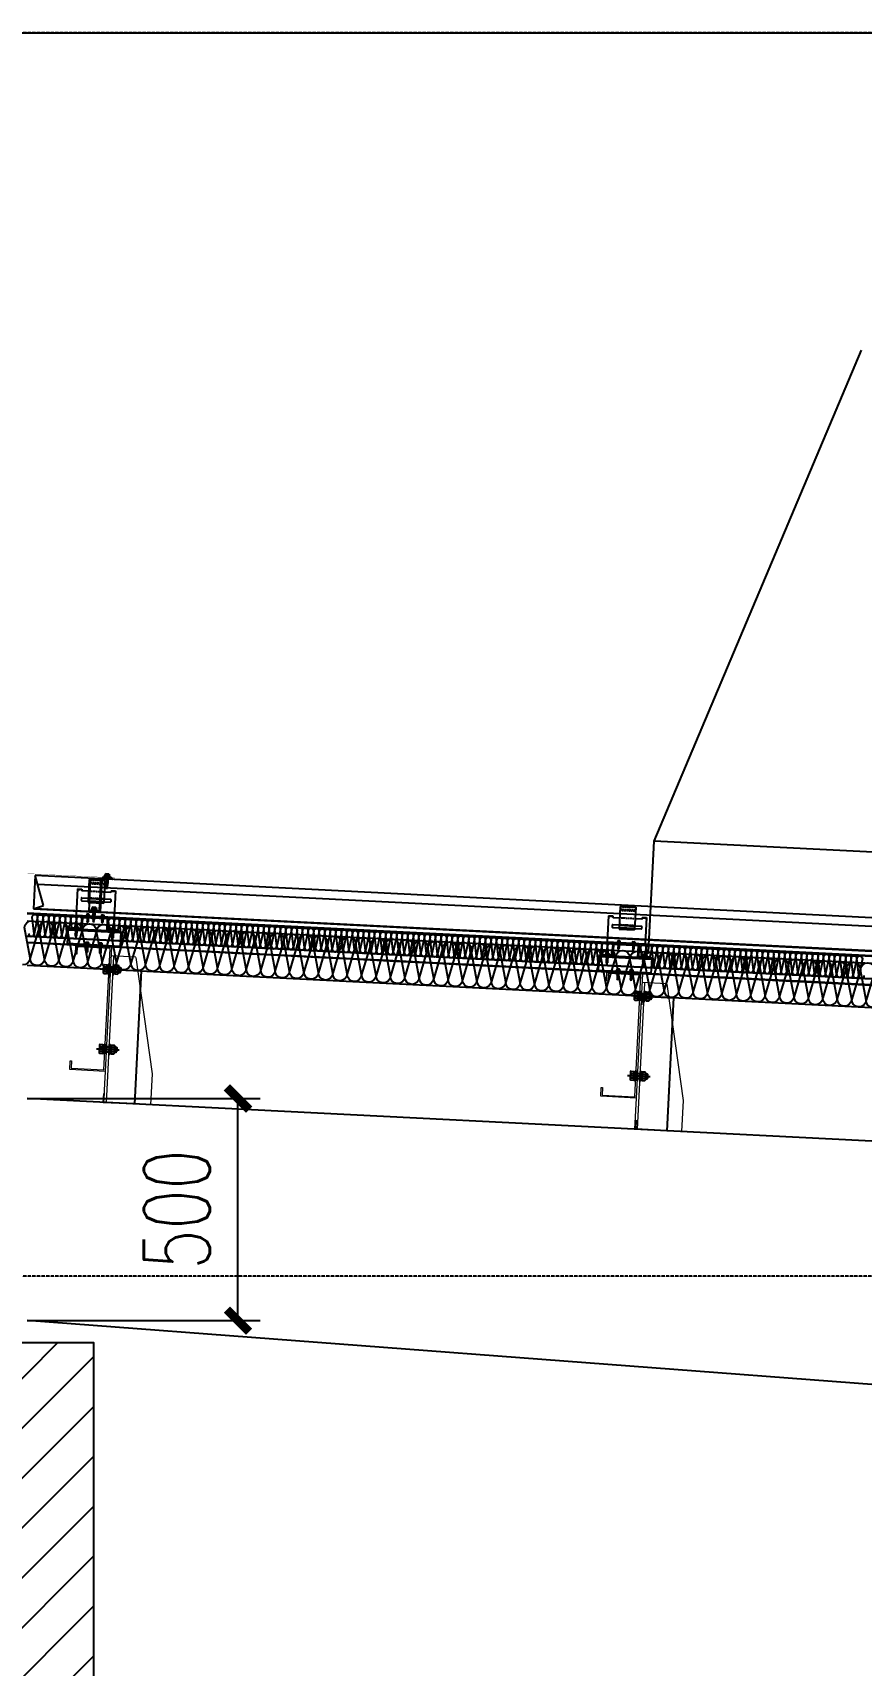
# Model space of a CAD drawing. Extents: x 220580 to 2027826, y -309201 to 71987.
# Drawn here: x 380211 to 382077, y -213205 to -209529 of the extents above; entities that cross this region are included whole.
import ezdxf

# ---------------------------------------------------------------- set-up
doc = ezdxf.new("R2010")
doc.units = 0
for name, pattern in [('__DASH', [0.35, 0.25, -0.1]), ('CENTER', [2, 1.25, -0.25, 0.25, -0.25]), ('CONTINUOUS0', [0]), ('CONTINUOUS1', [0]), ('DASH', [0.35, 0.25, -0.1]), ('DOTE', [2.42, 2, -0.2, 0.02, -0.2])]:
    doc.linetypes.add(name, pattern=pattern)
for name, color, linetype in [('003_THICK', 7, 'CONTINUOUS1'), ('004_THIN', 6, 'CONTINUOUS0'), ('A-AXIS-DOTE', 14, 'DOTE'), ('A-AXIS-DP', 126, 'Continuous'), ('A-HATCH-2', 251, 'Continuous'), ('A-LIN-V', 9, 'Continuous'), ('ACCESSORY', 11, 'Continuous'), ('AS-COLN', 6, 'Continuous'), ('BWM', 8, 'Continuous'), ('C18', 4, 'CENTER'), ('DIM', 173, 'Continuous'), ('pj', 4, 'Continuous'), ('SEAMLOK75 - SHEET', 6, 'Continuous'), ('wm-不锈钢钉 螺栓', 213, 'Continuous'), ('ZX', 240, 'CENTER'), ('建-尺寸', 3, 'Continuous'), ('紧固件', 40, 'Continuous')]:
    doc.layers.add(name, color=color, linetype=linetype)
for name, color, linetype, lineweight in [('S-dim', 81, 'Continuous', 0), ('屋面板', 6, 'Continuous', 13), ('粗', 7, 'Continuous', 50)]:
    doc.layers.add(name, color=color, linetype=linetype, lineweight=lineweight)
doc.styles.add('A-DIM_T3', font='SIMPLEX', dxfattribs={"width": 0.705882, "bigfont": 'GBCBIG'})
doc.dimstyles.new('A-DIM&&50', dxfattribs={"dimtxt": 148.75, "dimasz": 50, "dimexe": 125, "dimexo": 150, "dimgap": 63.125, "dimtad": 1, "dimdec": 0, "dimzin": 0, "dimdsep": 46, "dimtxsty": 'A-DIM_T3', "dimblk": 'ARCHTICK', "dimcen": 0.09, "dimclrt": 7, "dimazin": 2, "dimtfac": 1, "dimtdec": 0, "dimtix": 1, "dimtmove": 2, "dimatfit": 3, "dimfxl": 0, "dimtolj": 1, "dimtzin": 0, "dimarcsym": 0})

# ---------------------------------------------------------------- blocks, each defined once
blk = doc.blocks.new('G$C2C10B007')
at = {"layer": 'A-LIN-V'}
h = blk.add_hatch(dxfattribs=at)
h.set_pattern_fill('ANSI31', color=252, scale=50)
h.set_pattern_definition([(45, (0, 400), (-56.1266, 56.1266), [])])
h.paths.add_polyline_path([(-150, 600), (-3050, 600), (-3050, 300), (3050, 300), (3050, 600), (150, 600), (150, 2100), (-150, 2100)])
blk.add_lwpolyline([(-150, 600), (-3050, 600), (-3050, 300), (3050, 300), (3050, 600), (150, 600), (150, 2100), (-150, 2100), (-150, 600)], dxfattribs=at)
blk = doc.blocks.new('_ArchTick')
at = {"color": 0, "linetype": 'ByBlock', "const_width": 0.4}
blk.add_lwpolyline([(-0.5, -0.5), (0.5, 0.5)], dxfattribs=at)
blk = doc.blocks.new('*D404')
at = {"layer": 'Defpoints', "color": 0, "transparency": 16777216}
for p in [(8200, 1100), (8725, 1100), (8200, 600)]:
    blk.add_point(p, dxfattribs=at)
at = {"layer": '建-尺寸', "color": 0, "lineweight": -2, "transparency": 16777216}
for p, q in [((8250, 1100), (8775, 1100)), ((8725, 600), (8725, 1100)), ((8250, 600), (8775, 600))]:
    blk.add_line(p, q, dxfattribs=at)
at = {"layer": '建-尺寸', "color": 0, "lineweight": -2, "transparency": 16777216, "xscale": 50, "yscale": 50, "zscale": 50}
for p, rotation in [((8725, 1100), 90), ((8725, 600), 270)]:
    blk.add_blockref('_ArchTick', p, dxfattribs=dict(at, rotation=rotation))
at = {"layer": '建-尺寸', "color": 7, "transparency": 16777216, "insert": (8587.5, 850), "char_height": 148.75, "attachment_point": 5, "rotation": 90, "style": 'A-DIM_T3'}
blk.add_mtext('\\A1;500', dxfattribs=at)
blk = doc.blocks.new('CURVEPATTERNLIB$SYSLIB$岩棉板')
at = {"color": 0}
for p, q in [((0, -17), (12, -67)), ((12, -67), (24, -17))]:
    blk.add_line(p, q, dxfattribs=at)
for centre, start, end in [((12, -17), 0, 180), ((0, -67), 270, 0), ((24, -67), 180, 270)]:
    blk.add_arc(centre, 12, start, end, dxfattribs=at)
blk = doc.blocks.new('1231534634654')
at = {"layer": 'A-LIN-V'}
for points in [[(-1772697.8, 580589.7), (-1773051.1, 581736.5)], [(-1777491.8, 580830.9), (-1772697.8, 580589.7)], [(-1772710.4, 580340), (-1772697.8, 580589.7)]]:
    blk.add_lwpolyline(points, dxfattribs=at)
blk = doc.blocks.new('42432')
at = {"layer": 'A-LIN-V', "xscale": -1, "rotation": 354.2392448943365}
blk.add_blockref('1231534634654', (-3515469.6, 181213.9), dxfattribs=at)
blk = doc.blocks.new('20250821141233')
at = {"layer": 'A-AXIS-DOTE', "linetype": '__DASH', "ltscale": 2}
for p, q in [((110560.4, 14500), (-5335.3, 14500)), ((110280.4, 11700), (-5335.3, 11700))]:
    blk.add_line(p, q, dxfattribs=at)
blk = doc.blocks.new('*X951')
at = {"color": 0}
for p, q in [((117.6, 205.9), (117.6, 205.9)), ((117.8, 207), (117.8, 207)), ((118, 206.4), (118, 206.4)), ((118.2, 205.7), (118.2, 205.7)), ((118.4, 206.8), (118.4, 206.8)), ((118.7, 206.2), (118.7, 206.2)), ((118.9, 207.3), (118.9, 207.3)), ((118.9, 205.5), (118.9, 205.5)), ((119.1, 206.6), (119.1, 206.6)), ((119.3, 205.9), (119.3, 205.9)), ((119.5, 207), (119.5, 207)), ((119.8, 206.4), (119.8, 206.4)), ((120, 205.7), (120, 205.7)), ((120.2, 206.8), (120.2, 206.8)), ((120.4, 206.2), (120.4, 206.2)), ((120.7, 207.3), (120.7, 207.3)), ((120.7, 205.5), (120.7, 205.5)), ((120.9, 206.6), (120.9, 206.6)), ((121.1, 205.9), (121.1, 205.9)), ((121.3, 207), (121.3, 207)), ((121.5, 206.4), (121.5, 206.4)), ((121.8, 205.7), (121.8, 205.7)), ((122, 206.8), (122, 206.8)), ((122.2, 206.2), (122.2, 206.2)), ((122.4, 207.3), (122.4, 207.3)), ((122.4, 205.5), (122.4, 205.5)), ((122.6, 206.6), (122.6, 206.6)), ((122.9, 205.9), (122.9, 205.9)), ((123.1, 207), (123.1, 207)), ((123.3, 206.4), (123.3, 206.4)), ((123.5, 205.7), (123.5, 205.7)), ((123.7, 206.8), (123.7, 206.8)), ((124, 206.2), (124, 206.2)), ((124.2, 207.3), (124.2, 207.3)), ((124.2, 205.5), (124.2, 205.5)), ((124.4, 206.6), (124.4, 206.6)), ((124.6, 205.9), (124.6, 205.9)), ((124.8, 207), (124.8, 207)), ((125.1, 206.4), (125.1, 206.4)), ((125.3, 205.7), (125.3, 205.7)), ((125.5, 206.8), (125.5, 206.8)), ((125.7, 206.2), (125.7, 206.2)), ((126, 207.3), (126, 207.3)), ((126, 205.5), (126, 205.5)), ((126.2, 206.6), (126.2, 206.6)), ((126.4, 205.9), (126.4, 205.9)), ((126.6, 207), (126.6, 207)), ((126.8, 206.4), (126.8, 206.4)), ((127.1, 205.7), (127.1, 205.7)), ((127.3, 206.8), (127.3, 206.8)), ((127.5, 206.2), (127.5, 206.2)), ((127.7, 207.3), (127.7, 207.3)), ((127.7, 205.5), (127.7, 205.5)), ((127.9, 206.6), (127.9, 206.6)), ((128.2, 205.9), (128.2, 205.9)), ((128.4, 207), (128.4, 207)), ((128.6, 206.4), (128.6, 206.4)), ((128.8, 205.7), (128.8, 205.7)), ((129, 206.8), (129, 206.8)), ((129.3, 206.2), (129.3, 206.2)), ((129.5, 207.3), (129.5, 207.3)), ((129.5, 205.5), (129.5, 205.5)), ((129.7, 206.6), (129.7, 206.6)), ((129.9, 205.9), (129.9, 205.9)), ((130.2, 207), (130.2, 207)), ((130.4, 206.4), (130.4, 206.4)), ((130.6, 205.7), (130.6, 205.7)), ((130.8, 206.8), (130.8, 206.8)), ((131, 206.2), (131, 206.2)), ((131.3, 207.3), (131.3, 207.3)), ((131.3, 205.5), (131.3, 205.5)), ((131.5, 206.6), (131.5, 206.6)), ((131.7, 205.9), (131.7, 205.9)), ((131.9, 207), (131.9, 207)), ((132.1, 206.4), (132.1, 206.4)), ((132.4, 205.7), (132.4, 205.7))]:
    blk.add_line(p, q, dxfattribs=at)
blk = doc.blocks.new('不锈钢自攻钉')
at = {"layer": 'wm-不锈钢钉 螺栓'}
for p, q in [((1047.7, 683.9), (1049.9, 685.1)), ((1047.7, 683.9), (1061.3, 683.9)), ((1047.7, 683.9), (1048.1, 683)), ((1048.1, 683), (1054.5, 683)), ((1048.2, 683), (1048.2, 681.3)), ((1048.2, 681.3), (1054.5, 681.3)), ((1049.9, 688.1), (1049.9, 685.1)), ((1049.9, 685.1), (1059.2, 685.1)), ((1051, 688.5), (1058, 688.5)), ((1057.3, 680.9), (1051.8, 679.8)), ((1051.8, 679.8), (1052.5, 680.3)), ((1051.8, 679.8), (1052.5, 679.4)), ((1057.3, 678.7), (1051.8, 677.7)), ((1051.8, 677.7), (1052.5, 678.1)), ((1051.8, 677.7), (1052.5, 677.2)), ((1057.3, 676.6), (1051.8, 675.5)), ((1051.8, 675.5), (1052.5, 676)), ((1051.8, 675.5), (1052.5, 675.1)), ((1057.3, 674.4), (1051.8, 673.4)), ((1051.8, 673.4), (1052.5, 673.8)), ((1051.8, 673.4), (1052.5, 672.9)), ((1057.3, 672.3), (1051.8, 671.2)), ((1051.8, 671.2), (1052.5, 671.7)), ((1051.8, 671.2), (1052.5, 670.8)), ((1057.3, 670.1), (1051.8, 669.1)), ((1051.8, 669.1), (1052.5, 669.5)), ((1051.8, 669.1), (1052.5, 668.6)), ((1057.3, 668), (1051.8, 666.9)), ((1051.8, 666.9), (1052.5, 667.4)), ((1051.8, 666.9), (1052.5, 666.5)), ((1057.3, 665.9), (1051.8, 664.8)), ((1051.8, 664.8), (1052.5, 665.2)), ((1051.8, 664.8), (1052.5, 664.3)), ((1057.3, 663.7), (1051.8, 662.6)), ((1051.8, 662.6), (1052.5, 663.1)), ((1051.8, 662.6), (1052.7, 662.2)), ((1052.2, 688.1), (1052.2, 685.1)), ((1052.5, 680.3), (1056.5, 681.3)), ((1052.5, 681.3), (1052.5, 680.3)), ((1052.5, 679.4), (1056.5, 680.4)), ((1052.5, 679.4), (1052.5, 678.1)), ((1052.5, 678.1), (1056.5, 679.2)), ((1052.5, 677.2), (1056.5, 678.3)), ((1052.5, 677.2), (1052.5, 676)), ((1052.5, 676), (1056.5, 677)), ((1052.5, 675.1), (1056.5, 676.1)), ((1052.5, 675.1), (1052.5, 673.8)), ((1052.5, 673.8), (1056.5, 674.9)), ((1052.5, 672.9), (1056.5, 674)), ((1052.5, 672.9), (1052.5, 671.7)), ((1052.5, 671.7), (1056.5, 672.7)), ((1052.5, 670.8), (1056.5, 671.9)), ((1052.5, 670.8), (1052.5, 669.5)), ((1052.5, 669.5), (1056.5, 670.6)), ((1052.5, 668.6), (1056.5, 669.7)), ((1052.5, 668.6), (1052.5, 667.4)), ((1052.5, 667.4), (1056.5, 668.4)), ((1052.5, 666.5), (1056.5, 667.6)), ((1052.5, 666.5), (1052.5, 665.2)), ((1052.5, 665.2), (1056.5, 666.3)), ((1052.5, 664.3), (1056.5, 665.4)), ((1052.5, 664.3), (1052.5, 663.1)), ((1052.5, 663.1), (1056.5, 664.1)), ((1052.7, 662.2), (1056.5, 663.3)), ((1052.7, 662.2), (1053.1, 661)), ((1053.1, 661), (1056.2, 661.8)), ((1054.5, 690.6), (1054.5, 654.1)), ((1061, 683), (1054.5, 683)), ((1060.9, 681.3), (1054.5, 681.3)), ((1054.8, 661.4), (1056.2, 661.8)), ((1056.2, 661.8), (1056.5, 662.7)), ((1056.2, 661.8), (1056.9, 661.4)), ((1057.3, 680.9), (1056.5, 681.3)), ((1057.3, 680.9), (1056.5, 680.4)), ((1056.5, 680.4), (1056.5, 679.2)), ((1057.3, 678.7), (1056.5, 679.2)), ((1057.3, 678.7), (1056.5, 678.3)), ((1056.5, 678.3), (1056.5, 677)), ((1056.5, 678.3), (1056.5, 677)), ((1057.3, 676.6), (1056.5, 677)), ((1057.3, 676.6), (1056.5, 676.1)), ((1056.5, 676.1), (1056.5, 674.9)), ((1056.5, 676.1), (1056.5, 674.9)), ((1057.3, 674.4), (1056.5, 674.9)), ((1057.3, 674.4), (1056.5, 674)), ((1056.5, 674), (1056.5, 672.7)), ((1056.5, 674), (1056.5, 672.7)), ((1057.3, 672.3), (1056.5, 672.7)), ((1057.3, 672.3), (1056.5, 671.9)), ((1056.5, 671.9), (1056.5, 670.6)), ((1056.5, 671.9), (1056.5, 670.6)), ((1057.3, 670.1), (1056.5, 670.6)), ((1057.3, 670.1), (1056.5, 669.7)), ((1056.5, 669.7), (1056.5, 668.4)), ((1056.5, 669.7), (1056.5, 668.4)), ((1057.3, 668), (1056.5, 668.4)), ((1057.3, 668), (1056.5, 667.6)), ((1056.5, 667.6), (1056.5, 666.3)), ((1056.5, 667.6), (1056.5, 666.3)), ((1057.3, 665.9), (1056.5, 666.3)), ((1057.3, 665.9), (1056.5, 665.4)), ((1056.5, 665.4), (1056.5, 664.1)), ((1056.5, 665.4), (1056.5, 664.1)), ((1057.3, 663.7), (1056.5, 664.1)), ((1057.3, 663.7), (1056.5, 663.3)), ((1056.5, 663.3), (1056.5, 662.7)), ((1056.5, 663.3), (1056.5, 662.7)), ((1056.8, 688.1), (1056.8, 685.1)), ((1059.2, 688.1), (1059.2, 685.1)), ((1061.3, 683.9), (1059.2, 685.1)), ((1060.9, 683), (1060.9, 681.3)), ((1061.3, 683.9), (1061, 683)), ((1056.9, 661.4), (1052.5, 660.5)), ((1052.5, 660.5), (1053.1, 661)), ((1052.5, 660.5), (1053.4, 660.2)), ((1054.8, 661.4), (1053.1, 661)), ((1056, 659), (1053.1, 658.4)), ((1053.1, 658.4), (1053.8, 659)), ((1053.1, 658.4), (1054, 658.1)), ((1053.4, 660.2), (1055.1, 660.7)), ((1053.4, 660.2), (1053.6, 659.4)), ((1053.6, 659.4), (1053.8, 659)), ((1053.8, 659), (1055.4, 659.4)), ((1054.8, 659.2), (1053.8, 659)), ((1054, 658.1), (1054.1, 658.2)), ((1054, 658.1), (1054.5, 656.6)), ((1054.1, 658.2), (1055.1, 658.4)), ((1054.5, 656.6), (1055.1, 658.4)), ((1054.8, 659.2), (1055.4, 659.4)), ((1055.1, 660.7), (1055.9, 660.9)), ((1056, 659), (1055.1, 658.4)), ((1055.4, 659.4), (1055.6, 660)), ((1055.4, 659.4), (1056, 659)), ((1055.9, 660.9), (1055.6, 660)), ((1056.9, 661.4), (1055.9, 660.9))]:
    blk.add_line(p, q, dxfattribs=at)
for centre, radius, start, end in [((1051, 686.8), 1.75, 48.3968, 131.6032), ((1054.5, 682.2), 6.35, 68.4898, 111.5102), ((1058, 686.8), 1.75, 48.3968, 131.6032)]:
    blk.add_arc(centre, radius, start, end, dxfattribs=at)
for points in [[(1057.3, 680.9), (1056.5, 680.4), (1054.5, 680.4), (1054.5, 679.9)], [(1057.3, 678.7), (1056.5, 678.3), (1054.5, 678.2), (1054.5, 677.8)], [(1057.3, 676.6), (1056.5, 676.1), (1054.5, 676.1), (1054.5, 675.6)], [(1057.3, 674.4), (1056.5, 674), (1054.5, 673.9), (1054.5, 673.5)], [(1057.3, 672.3), (1056.5, 671.9), (1054.5, 671.8), (1054.5, 671.3)], [(1057.3, 670.1), (1056.5, 669.7), (1054.5, 669.6), (1054.5, 669.2)], [(1057.3, 668), (1056.5, 667.6), (1054.5, 667.5), (1054.5, 667)], [(1057.3, 665.9), (1056.5, 665.4), (1054.5, 665.3), (1054.5, 664.9)], [(1057.3, 663.7), (1056.5, 663.3), (1054.5, 663.2), (1054.5, 662.7)], [(1056.9, 661.4), (1055.9, 660.9), (1054.5, 660.9), (1054.5, 660.5)], [(1056, 659), (1055.1, 658.4), (1054.5, 658.7), (1054.5, 658.3)]]:
    blk.add_solid(points, dxfattribs=at)
at = {"layer": 'wm-不锈钢钉 螺栓', "xscale": 0.8461538461524469, "yscale": 0.8461538461524469, "zscale": 0.8461538461524469}
blk.add_blockref('*X951', (948.7, 507.5), dxfattribs=at)
blk = doc.blocks.new('dddtttt')
h = blk.add_hatch()
h.set_pattern_fill('DOTS', color=256, scale=0.25, angle=-1.0757, style=0)
h.set_pattern_definition([(174.28895835, (-51705.5022, 4347.26674), (-0.157958908, 0.4146518906), [0, -0.396875])])
edge = h.paths.add_edge_path()
edge.add_line((87722.1, 17077.4), (87740.6, 17078.3))
edge.add_arc((87740.6, 17079), 0.75, 272.8624, 362.8624)
edge.add_line((87741.3, 17079.1), (87741.3, 17079.6))
edge.add_arc((87740.5, 17079.5), 0.75, 2.8624, 92.8624)
edge.add_line((87740.5, 17080.3), (87722, 17079.4))
edge.add_arc((87722.1, 17078.6), 0.75, 92.8624, 182.8624)
edge.add_line((87721.3, 17078.6), (87721.3, 17078.1))
edge.add_arc((87722.1, 17078.1), 0.75, 182.8624, 272.8624)
h = blk.add_hatch()
h.set_pattern_fill('DOTS', color=256, scale=0.25, angle=-1.0757, style=0)
h.set_pattern_definition([(174.28895835, (-51737.76452, 4272.00854), (-0.157958908, 0.4146518906), [0, -0.396875])])
edge = h.paths.add_edge_path()
edge.add_line((87752.1, 17000.6), (87770.6, 17001.5))
edge.add_arc((87770.5, 17002.2), 0.75, 272.8624, 362.8624)
edge.add_line((87771.3, 17002.3), (87771.3, 17002.8))
edge.add_arc((87770.5, 17002.7), 0.75, 2.8624, 92.8624)
edge.add_line((87770.5, 17003.5), (87752, 17002.6))
edge.add_arc((87752, 17001.8), 0.75, 92.8624, 182.8624)
edge.add_line((87751.3, 17001.8), (87751.3, 17001.3))
edge.add_arc((87752.1, 17001.3), 0.75, 182.8624, 272.8624)
at = {"elevation": 1.9}
blk.add_lwpolyline([(87772, 17005.4), (87750.6, 17004.3, -0.414214), (87748.5, 17006.2), (87745.1, 17074.5, 0.414214), (87741.4, 17077.8), (87719.9, 17076.7), (87720, 17075.2), (87741.5, 17076.3, -0.414214), (87743.6, 17074.4), (87747, 17006.1, 0.414214), (87750.6, 17002.8), (87772.1, 17003.9), (87772.1, 17003.9), (87768.7, 17072.2, 0.414214), (87765, 17075.5), (87745.1, 17074.5)], format="xyb", dxfattribs=at)
for points in [[(87722.1, 17077.4), (87740.6, 17078.3, 0.414214), (87741.3, 17079.1), (87741.3, 17079.6, 0.414214), (87740.5, 17080.3), (87722, 17079.4, 0.414214), (87721.3, 17078.6), (87721.3, 17078.1, 0.414214)], [(87752.1, 17000.6), (87770.6, 17001.5, 0.414214), (87771.3, 17002.3), (87771.3, 17002.8, 0.414214), (87770.5, 17003.5), (87752, 17002.6, 0.414214), (87751.3, 17001.8), (87751.3, 17001.3, 0.414214)]]:
    blk.add_lwpolyline(points, format="xyb", close=True, dxfattribs=at)
at = {"layer": 'wm-不锈钢钉 螺栓', "rotation": 2.850368667976888}
for p in [(86712.3, 16347.4, -598.2), (86741.7, 16272.4, 1.9)]:
    blk.add_blockref('不锈钢自攻钉', p, dxfattribs=at)
blk = doc.blocks.new('34t65')
at = {"color": 2, "ltscale": 50}
for p, q in [((1430037, 238183.4), (1430157, 238183.4)), ((1430037, 238148.4), (1430037, 238183.4)), ((1430037, 238180.9), (1430157, 238180.9)), ((1430157, 238183.4), (1430157, 238148.4)), ((1430157, 238150.9), (1430037, 238150.9)), ((1430157, 238148.4), (1430037, 238148.4))]:
    blk.add_line(p, q, dxfattribs=at)
blk = doc.blocks.new('*U1984')
at = {"layer": 'pj'}
for p, q in [((-4.4, 0.5), (-4.4, 0)), ((4.4, 0), (-4.4, 0)), ((-4.1, 0.8), (-3.1, 1)), ((4.1, 0.8), (-4.1, 0.8)), ((-3.1, 3.9), (-3.1, 1)), ((3.1, 1), (-3.1, 1)), ((2.3, 4.2), (-2.3, 4.2)), ((-2, 0.8), (-1.5, 1)), ((-1.5, 3.9), (-1.5, 1)), ((-1.5, 0), (-1.5, -1.6)), ((1.5, 3.9), (1.5, 1)), ((2.2, 0.8), (1.5, 1)), ((1.5, 0), (1.5, -1.1)), ((3.1, 3.9), (3.1, 1)), ((4.1, 0.8), (3.1, 1)), ((4.4, 0.5), (4.4, 0)), ((-2.1, -1.9), (2.1, -1.4)), ((-2.1, -1.9), (-1.5, -1.6)), ((-2.1, -1.9), (-1.5, -2.2)), ((-2.1, -3.3), (2.1, -2.8)), ((-2.1, -3.3), (-1.5, -3)), ((-2.1, -3.3), (-1.5, -3.6)), ((-2.1, -4.7), (2.1, -4.2)), ((-2.1, -4.7), (-1.5, -4.4)), ((-2.1, -4.7), (-1.5, -5)), ((-2.1, -6.1), (2.1, -5.6)), ((-2.1, -6.1), (-1.5, -5.8)), ((-2.1, -6.1), (-1.5, -6.4)), ((-2.1, -7.5), (2.1, -7)), ((-2.1, -7.5), (-1.5, -7.2)), ((-2.1, -7.5), (-1.5, -7.8)), ((-2.1, -8.9), (2.1, -8.4)), ((-2.1, -8.9), (-1.5, -8.6)), ((-2.1, -8.9), (-1.5, -9.2)), ((-2.1, -10.3), (2.1, -9.8)), ((-2.1, -10.3), (-1.5, -10)), ((-2.1, -10.3), (-1.5, -10.6)), ((-2.1, -11.7), (2.1, -11.2)), ((-2.1, -11.7), (-1.5, -11.4)), ((-2.1, -11.7), (-1.5, -12)), ((-2.1, -13.1), (-1.5, -12.8)), ((-2.1, -13.1), (-1.1, -13)), ((-2.1, -13.1), (-1.5, -13.4)), ((-1.5, -1.6), (1.5, -1.1)), ((-1.5, -2.2), (1.5, -1.7)), ((-1.5, -2.2), (-1.5, -3)), ((-1.5, -3), (1.5, -2.5)), ((-1.5, -3.6), (1.5, -3.1)), ((-1.5, -3.6), (-1.5, -4.4)), ((-1.5, -4.4), (1.5, -3.9)), ((-1.5, -5), (1.5, -4.5)), ((-1.5, -5), (-1.5, -5.8)), ((-1.5, -5.8), (1.5, -5.3)), ((-1.5, -6.4), (1.5, -5.9)), ((-1.5, -6.4), (-1.5, -7.2)), ((-1.5, -7.2), (1.5, -6.7)), ((-1.5, -7.8), (1.5, -7.3)), ((-1.5, -7.8), (-1.5, -8.6)), ((-1.5, -8.6), (1.5, -8.1)), ((-1.5, -9.2), (1.5, -8.7)), ((-1.5, -9.2), (-1.5, -10)), ((-1.5, -10), (1.5, -9.5)), ((-1.5, -10.6), (1.5, -10.1)), ((-1.5, -10.6), (-1.5, -11.4)), ((-1.5, -11.4), (1.5, -10.9)), ((-1.5, -12), (1.5, -11.5)), ((-1.5, -12), (-1.5, -12.8)), ((-1.5, -12.8), (-1, -12.7)), ((-1.5, -13.4), (-1.5, -17.2)), ((-1.5, -13.4), (-1.3, -13.4)), ((0, -18.6), (-1.5, -17.2)), ((0, -18.6), (1.5, -17.2)), ((0.6, -12.4), (1.5, -12.3)), ((0.7, -12.8), (2.1, -12.6)), ((0.7, -13), (1.5, -12.9)), ((0.7, -13.8), (1.5, -13.7)), ((0.7, -14.2), (2.1, -14)), ((0.7, -14.4), (1.5, -14.3)), ((1.5, -0.3), (1.5, -1.1)), ((2.1, -1.4), (1.5, -1.1)), ((2.1, -1.4), (1.5, -1.7)), ((1.5, -1.7), (1.5, -2.5)), ((2.1, -2.8), (1.5, -2.5)), ((2.1, -2.8), (1.5, -3.1)), ((1.5, -3.1), (1.5, -3.9)), ((2.1, -4.2), (1.5, -3.9)), ((2.1, -4.2), (1.5, -4.5)), ((1.5, -4.5), (1.5, -5.3)), ((2.1, -5.6), (1.5, -5.3)), ((2.1, -5.6), (1.5, -5.9)), ((1.5, -5.9), (1.5, -6.7)), ((2.1, -7), (1.5, -6.7)), ((2.1, -7), (1.5, -7.3)), ((1.5, -7.3), (1.5, -8.1)), ((2.1, -8.4), (1.5, -8.1)), ((2.1, -8.4), (1.5, -8.7)), ((1.5, -8.7), (1.5, -9.5)), ((2.1, -9.8), (1.5, -9.5)), ((2.1, -9.8), (1.5, -10.1)), ((1.5, -10.1), (1.5, -10.9)), ((2.1, -11.2), (1.5, -10.9)), ((2.1, -11.2), (1.5, -11.5)), ((1.5, -11.5), (1.5, -12.3)), ((2.1, -12.6), (1.5, -12.3)), ((2.1, -12.6), (1.5, -12.9)), ((1.5, -12.9), (1.5, -13.7)), ((2.1, -14), (1.5, -13.7)), ((2.1, -14), (1.5, -14.3)), ((1.5, -14.3), (1.5, -17.2))]:
    blk.add_line(p, q, dxfattribs=at)
blk.add_lwpolyline([(0, -18.6), (0.7, -14.4), (0.7, -12.7, 0.417657), (0.4, -12.4, 0.097062), (-1, -12.7), (-1.5, -13.8)], format="xyb", dxfattribs=at)
for centre, radius, start, end in [((-4.1, 0.5), 0.3, 90, 180), ((-2.3, 3.3), 0.951, 35.4009, 144.5991), ((0, 1), 3.2, 61.0594, 118.9406), ((2.3, 3.3), 0.951, 35.4009, 144.5991), ((4.1, 0.5), 0.3, 0, 90)]:
    blk.add_arc(centre, radius, start, end, dxfattribs=at)
at = {"layer": 'ZX', "ltscale": 0.2}
blk.add_line((0, 4.9), (0, -21), dxfattribs=at)
blk = doc.blocks.new('A$C2F3B4A73')
at = {"layer": '粗', "lineweight": -2}
for p, q in [((0, 78.7), (9.6, 78.7)), ((0, 78.7), (0, 19.8)), ((9.6, 78.7), (9.6, 76.3)), ((10.4, 75.5), (25.2, 75.5)), ((25.2, 101.1), (60.4, 101.1)), ((25.2, 101.1), (25.2, 49.6)), ((60.4, 101.1), (60.4, 49.6)), ((60.4, 75.5), (75.2, 75.5)), ((76, 78.7), (85.6, 78.7)), ((76, 78.7), (76, 76.3)), ((85.6, 78.7), (85.6, 19.8)), ((9.6, 58.4), (9.6, 53.6)), ((10.4, 59.2), (25.2, 59.2)), ((10.4, 52.8), (25.2, 52.8)), ((25.2, 58.4), (60.4, 58.4)), ((25.2, 53.6), (60.4, 53.6)), ((25.2, 49.6), (60.4, 49.6)), ((60.4, 59.2), (75.2, 59.2)), ((60.4, 52.8), (75.2, 52.8)), ((76, 58.4), (76, 53.6)), ((0, 19.8), (85.6, 19.8)), ((0, 18.8), (0, 19.8)), ((0, 18.8), (85.6, 18.8)), ((14.4, 19.8), (14.4, 18.8)), ((71.2, 19.8), (71.2, 18.8)), ((85.6, 19.8), (85.6, 18.8))]:
    blk.add_line(p, q, dxfattribs=at)
at = {"layer": '粗', "linetype": 'DASH', "lineweight": -2}
for p, q in [((0, 77.7), (9.6, 77.7)), ((25.2, 100.6), (60.4, 100.6)), ((25.2, 94.7), (60.4, 94.7)), ((25.2, 92.3), (60.4, 92.3)), ((25.2, 75.5), (60.4, 75.5)), ((76, 77.7), (85.6, 77.7)), ((25.2, 60), (60.4, 60)), ((25.2, 59.2), (60.4, 59.2)), ((25.2, 52.8), (60.4, 52.8)), ((25.2, 52), (60.4, 52)), ((16, 19.8), (16, 18.8)), ((21.6, 19.8), (21.6, 18.8)), ((29.6, 19.8), (29.6, 18.8)), ((35.2, 19.8), (35.2, 18.8)), ((50.4, 19.8), (50.4, 18.8)), ((56, 19.8), (56, 18.8)), ((64, 19.8), (64, 18.8)), ((69.6, 19.8), (69.6, 18.8))]:
    blk.add_line(p, q, dxfattribs=at)
at = {"layer": '粗', "lineweight": -2}
for centre, start, end in [((10.4, 76.3), 180, 270), ((75.2, 76.3), 270, 0), ((10.4, 58.4), 90, 180), ((10.4, 53.6), 180, 270), ((75.2, 58.4), 0, 90), ((75.2, 53.6), 270, 0)]:
    blk.add_arc(centre, 0.8, start, end, dxfattribs=at)
at = {"layer": '紧固件', "color": 2, "yscale": 0.8, "zscale": 0.8}
for p, xscale in [((26.1, 19.8), 0.8), ((59.5, 19.8), -0.8)]:
    blk.add_blockref('*U1984', p, dxfattribs=dict(at, xscale=xscale))
blk = doc.blocks.new('A$C51791418')
blk.add_blockref('A$C2F3B4A73', (-42.8, -15.8))
blk = doc.blocks.new('*U1987')
at = {"layer": '003_THICK', "color": 2}
for points in [[(-11, 13.1, 0.611769), (-11, 6.5, 0.611769)], [(-11, 6.5, 0.305859), (-11, -6.5, 0.305859)], [(31.2, 6.5, 0.61177), (31.2, 13.1, 0.61177)], [(31.2, -6.5, 0.305858), (31.2, 6.5, 0.305858)], [(-11, -6.5, 0.611769), (-11, -13.1, 0.611769)], [(31.2, -13.1, 0.61177), (31.2, -6.5, 0.61177)]]:
    blk.add_lwpolyline(points, format="xyb", dxfattribs=at)
for points in [[(-13, 9.8), (-13, -9.8)], [(-11, 13.1), (-3, 13.1)], [(-11, 6.5), (-3, 6.5)], [(-3.6, 8), (-3.6, -8)], [(-3, 13.1), (-3, -13.1)], [(-3, 12.1), (1.1, 12.1)], [(-3, 0), (1.1, 4.1)], [(-3, -4.1), (1.1, 0)], [(1.1, 15), (4.1, 15)], [(1.1, 15), (1.1, -15)], [(4.1, 15), (4.1, -15)], [(4.1, 8), (16.1, 8)], [(16.1, 15), (16.1, -15)], [(16.1, 15), (19.1, 15)], [(19.1, 15), (19.1, -15)], [(19.1, 12.1), (23.2, 12.1)], [(19.1, 0), (23.2, 4.1)], [(23.2, 13.1), (23.2, -13.1)], [(23.2, 13.1), (31.2, 13.1)], [(23.2, 6.5), (31.2, 6.5)], [(33.2, 9.8), (33.2, -9.8)], [(33.2, 8), (37.5, 8)], [(37.5, 8), (37.5, -8)], [(37.5, 8), (39, 6.5)], [(39, 6.5), (39, -6.5)], [(-11, -6.5), (-3, -6.5)], [(-11, -13.1), (-3, -13.1)], [(-3, -12.1), (1.1, -12.1)], [(1.1, -15), (4.1, -15)], [(4.1, -8), (16.1, -8)], [(16.1, -15), (19.1, -15)], [(19.1, -4.1), (23.2, 0)], [(19.1, -12.1), (23.2, -12.1)], [(23.2, -6.5), (31.2, -6.5)], [(23.2, -13.1), (31.2, -13.1)], [(33.2, -8), (37.5, -8)], [(37.5, -8), (39, -6.5)]]:
    blk.add_lwpolyline(points, dxfattribs=at)
at = {"layer": '004_THIN', "color": 2}
for points in [[(-3.6, 6.5), (16.1, 6.5)], [(33.2, 6.5), (39, 6.5)], [(-3.6, -6.5), (16.1, -6.5)], [(33.2, -6.5), (39, -6.5)]]:
    blk.add_lwpolyline(points, dxfattribs=at)
at = {"layer": 'C18', "color": 1, "ltscale": 0.6}
blk.add_lwpolyline([(-21, 0), (47, 0)], dxfattribs=at)
blk = doc.blocks.new('1112')
at = {"color": 2}
blk.add_lwpolyline([(1432456, 238570.9), (1432478.5, 238570.9), (1432478.5, 238598.4), (1432538.5, 238598.4), (1432538.5, 238570.9), (1432561, 238570.9), (1432561, 238568.4), (1432536, 238568.4), (1432536, 238595.9), (1432481, 238595.9), (1432481, 238568.4), (1432456, 238568.4)], close=True, dxfattribs=at)
at = {"layer": 'S-dim', "ltscale": 10}
for p, q in [((1432412.5, 238511.6), (1432362.5, 238252.3)), ((1432412.5, 238512.7), (1432468.5, 238512.7)), ((1432462.5, 238511.6), (1432462.5, 238182.3)), ((1432362.5, 238252.3), (1432362.5, 238182.3)), ((1432468.5, 238252.3), (1432468.5, 238182.3)), ((1432362.5, 238182.3), (1432468.5, 238182.3))]:
    blk.add_line(p, q, dxfattribs=at)
at = {"layer": 'S-dim', "color": 6, "ltscale": 10}
blk.add_lwpolyline([(1432548.5, 238512.3), (1432548.5, 238532.3), (1432468.5, 238532.3), (1432468.5, 238252.3), (1432548.5, 238252.3), (1432548.5, 238272.3), (1432545.5, 238272.3), (1432545.5, 238255.3), (1432471.5, 238255.3), (1432471.5, 238529.3), (1432545.5, 238529.3), (1432545.5, 238512.3)], close=True, dxfattribs=at)
blk.add_blockref('34t65', (2411.5, 385))
at = {"xscale": -0.7500000000000001, "yscale": 0.7500000000000001, "zscale": 0.7500000000000001, "rotation": 359.9999999722328}
for p in [(1432474.6, 238482.3), (1432474.6, 238302.3)]:
    blk.add_blockref('*U1987', p, dxfattribs=at)
at = {"layer": 'SEAMLOK75 - SHEET', "xscale": -1}
blk.add_blockref('A$C51791418', (1432508.5, 238596.4), dxfattribs=at)
at = {"layer": '紧固件', "xscale": -1.023999999801318, "yscale": 1.023999999801318, "zscale": 1.023999999801318}
for p in [(1432467.3, 238570.9), (1432549.8, 238570.9, 0), (1432493.5, 238535.9), (1432523.5, 238535.9)]:
    blk.add_blockref('*U1984', p, dxfattribs=at)
blk = doc.blocks.new('3e34t5')
at = {"rotation": 2.880377552740777}
for p in [(-165384.1, -57768.6), (-166580, -57828.8)]:
    blk.add_blockref('1112', p, dxfattribs=at)
blk = doc.blocks.new('A$Cc659754e')
at = {"color": 1, "ltscale": 50}
for p, q in [((85550, 2468.1), (93291.5, 2078.6)), ((85550, 2466.6), (93291.5, 2077.1))]:
    blk.add_line(p, q, dxfattribs=at)
at = {"color": 4, "ltscale": 50}
for p, q in [((93291.5, 2026), (85550, 2415.5, 0)), ((93291.5, 2025.1), (85550, 2414.7, 0)), ((93291.5, 2011.7), (85550, 2401.2, 0)), ((93291.5, 2010.9), (85550, 2400.4, 0))]:
    blk.add_line(p, q, dxfattribs=at)
at = {"color": 2, "ltscale": 50}
blk.add_line((93291.5, 2012), (85550, 2401.5, 0), dxfattribs=at)
at = {"layer": 'A-HATCH-2', "ltscale": 50}
blk.add_line((85564.7, 2477.1, 0), (85587.3, 2484.4), dxfattribs=at)
at = {"layer": 'A-LIN-V', "color": 2}
for p, q in [((93500, 1650), (85550, 2050)), ((93500, 950), (85550, 1550))]:
    blk.add_line(p, q, dxfattribs=at)
at = {"layer": 'BWM'}
for points in [[(85553.2, 2421.6, 1), (85565.6, 2420.9), (85561.3, 2458.7, -1), (85573.8, 2458.1), (85565.6, 2420.9, 1), (85578.1, 2420.3), (85573.8, 2458.1, -1), (85586.3, 2457.4), (85578.1, 2420.3, 1), (85590.6, 2419.7), (85586.3, 2457.4, -1), (85598.7, 2456.8), (85590.6, 2419.7, 1), (85603.1, 2419), (85598.7, 2456.8, -1), (85611.2, 2456.2), (85603.1, 2419, 1), (85615.6, 2418.4), (85611.2, 2456.2, -1), (85623.7, 2455.5), (85615.6, 2418.4, 1), (85628.1, 2417.8), (85623.7, 2455.5, -1), (85636.2, 2454.9), (85628.1, 2417.8, 1), (85640.6, 2417.2), (85636.2, 2454.9, -1), (85648.7, 2454.3), (85643.8, 2431.9)], [(85651, 2434), (85648.7, 2454.3, -1), (85661.2, 2453.7), (85656.8, 2433.7)], [(85663.5, 2433.4), (85661.2, 2453.7, -1), (85673.6, 2453), (85669.3, 2433.1)], [(85735.9, 2429.7), (85733.6, 2450, -1), (85746.1, 2449.4), (85741.7, 2429.4)], [(85748.4, 2429.1), (85746.1, 2449.4, -1), (85758.5, 2448.8), (85753.6, 2426.3)], [(85756.3, 2405.1, 0.414214), (85762.9, 2411), (85758.5, 2448.8, -1), (85771, 2448.1), (85762.9, 2411, 1), (85775.4, 2410.4), (85771, 2448.1, -1), (85783.5, 2447.5), (85775.4, 2410.4, 1), (85787.9, 2409.8), (85783.5, 2447.5, -1), (85796, 2446.9), (85787.9, 2409.8, 1), (85800.3, 2409.1), (85796, 2446.9, -1), (85808.5, 2446.2), (85800.3, 2409.1, 1), (85812.8, 2408.5), (85808.5, 2446.2, -1), (85821, 2445.6), (85812.8, 2408.5, 1), (85825.3, 2407.9), (85821, 2445.6, -1), (85833.4, 2445), (85825.3, 2407.9, 1), (85837.8, 2407.2), (85833.4, 2445, -1), (85845.9, 2444.4), (85837.8, 2407.2, 1), (85850.3, 2406.6), (85845.9, 2444.4, -1), (85858.4, 2443.7), (85850.3, 2406.6, 1), (85862.8, 2406), (85858.4, 2443.7, -1), (85870.9, 2443.1), (85862.8, 2406, 1), (85875.3, 2405.4), (85870.9, 2443.1, -1), (85883.4, 2442.5), (85875.3, 2405.4, 1), (85887.7, 2404.7), (85883.4, 2442.5, -1), (85895.9, 2441.8), (85887.7, 2404.7, 1), (85900.2, 2404.1), (85895.9, 2441.8, -1), (85908.4, 2441.2), (85900.2, 2404.1, 1), (85912.7, 2403.5), (85908.4, 2441.2, -1), (85920.8, 2440.6), (85912.7, 2403.5, 1), (85925.2, 2402.8), (85920.8, 2440.6, -1), (85933.3, 2440), (85925.2, 2402.8, 1), (85937.7, 2402.2), (85933.3, 2440, -1), (85945.8, 2439.3), (85937.7, 2402.2, 1), (85950.2, 2401.6), (85945.8, 2439.3, -1), (85958.3, 2438.7), (85950.2, 2401.6, 1), (85962.6, 2401), (85958.3, 2438.7, -1), (85970.8, 2438.1), (85962.6, 2401, 1), (85975.1, 2400.3), (85970.8, 2438.1, -1), (85983.3, 2437.5), (85975.1, 2400.3, 1), (85987.6, 2399.7), (85983.3, 2437.5, -1), (85995.7, 2436.8), (85987.6, 2399.7, 1), (86000.1, 2399.1), (85995.7, 2436.8, -1), (86008.2, 2436.2), (86000.1, 2399.1, 1), (86012.6, 2398.4), (86008.2, 2436.2, -1), (86020.7, 2435.6), (86012.6, 2398.4, 1), (86025.1, 2397.8), (86020.7, 2435.6, -1), (86033.2, 2434.9), (86025.1, 2397.8, 1), (86037.5, 2397.2), (86033.2, 2434.9, -1), (86045.7, 2434.3), (86037.5, 2397.2, 1), (86050, 2396.6), (86045.7, 2434.3, -1), (86058.2, 2433.7), (86050, 2396.6, 1), (86062.5, 2395.9), (86058.2, 2433.7, -1), (86070.6, 2433.1), (86062.5, 2395.9, 1), (86075, 2395.3), (86070.6, 2433.1, -1), (86083.1, 2432.4), (86075, 2395.3, 1), (86087.5, 2394.7), (86083.1, 2432.4, -1), (86095.6, 2431.8), (86087.5, 2394.7, 1), (86100, 2394), (86095.6, 2431.8, -1), (86108.1, 2431.2), (86100, 2394, 1), (86112.5, 2393.4), (86108.1, 2431.2, -1), (86120.6, 2430.5), (86112.5, 2393.4, 1), (86124.9, 2392.8), (86120.6, 2430.5, -1), (86133.1, 2429.9), (86124.9, 2392.8, 1), (86137.4, 2392.2), (86133.1, 2429.9, -1), (86145.6, 2429.3), (86137.4, 2392.2, 1), (86149.9, 2391.5), (86145.6, 2429.3, -1), (86158, 2428.7), (86149.9, 2391.5, 1), (86162.4, 2390.9), (86158, 2428.7, -1), (86170.5, 2428), (86162.4, 2390.9, 1), (86174.9, 2390.3), (86170.5, 2428, -1), (86183, 2427.4), (86174.9, 2390.3, 1), (86187.4, 2389.7), (86183, 2427.4, -1), (86195.5, 2426.8), (86187.4, 2389.7, 1), (86199.8, 2389), (86195.5, 2426.8, -1), (86208, 2426.1), (86199.8, 2389, 1), (86212.3, 2388.4), (86208, 2426.1, -1), (86220.5, 2425.5), (86212.3, 2388.4, 1), (86224.8, 2387.8), (86220.5, 2425.5, -1), (86232.9, 2424.9), (86224.8, 2387.8, 1), (86237.3, 2387.1), (86232.9, 2424.9, -1), (86245.4, 2424.3), (86237.3, 2387.1, 1), (86249.8, 2386.5), (86245.4, 2424.3, -1), (86257.9, 2423.6), (86249.8, 2386.5, 1), (86262.3, 2385.9), (86257.9, 2423.6, -1), (86270.4, 2423), (86262.3, 2385.9, 1), (86274.7, 2385.3), (86270.4, 2423, -1), (86282.9, 2422.4), (86274.7, 2385.3, 1), (86287.2, 2384.6), (86282.9, 2422.4, -1), (86295.4, 2421.7), (86287.2, 2384.6, 1), (86299.7, 2384), (86295.4, 2421.7, -1), (86307.8, 2421.1), (86299.7, 2384, 1), (86312.2, 2383.4), (86307.8, 2421.1, -1), (86320.3, 2420.5), (86312.2, 2383.4, 1), (86324.7, 2382.7), (86320.3, 2420.5, -1), (86332.8, 2419.9), (86324.7, 2382.7, 1), (86337.2, 2382.1), (86332.8, 2419.9, -1), (86345.3, 2419.2), (86337.2, 2382.1, 1), (86349.7, 2381.5), (86345.3, 2419.2, -1), (86357.8, 2418.6), (86349.7, 2381.5, 1), (86362.1, 2380.9), (86357.8, 2418.6, -1), (86370.3, 2418), (86362.1, 2380.9, 1), (86374.6, 2380.2), (86370.3, 2418, -1), (86382.8, 2417.4), (86374.6, 2380.2, 1), (86387.1, 2379.6), (86382.8, 2417.4, -1), (86395.2, 2416.7), (86387.1, 2379.6, 1), (86399.6, 2379), (86395.2, 2416.7, -1), (86407.7, 2416.1), (86399.6, 2379, 1), (86412.1, 2378.3), (86407.7, 2416.1, -1), (86420.2, 2415.5), (86412.1, 2378.3, 1), (86424.6, 2377.7), (86420.2, 2415.5, -1), (86432.7, 2414.8), (86424.6, 2377.7, 1), (86437, 2377.1), (86432.7, 2414.8, -1), (86445.2, 2414.2), (86437, 2377.1, 1), (86449.5, 2376.5), (86445.2, 2414.2, -1), (86457.7, 2413.6), (86449.5, 2376.5, 1), (86462, 2375.8), (86457.7, 2413.6, -1), (86470.1, 2413), (86462, 2375.8, 1), (86474.5, 2375.2), (86470.1, 2413, -1), (86482.6, 2412.3), (86474.5, 2375.2, 1), (86487, 2374.6), (86482.6, 2412.3, -1), (86495.1, 2411.7), (86487, 2374.6, 1), (86499.5, 2373.9), (86495.1, 2411.7, -1), (86507.6, 2411.1), (86499.5, 2373.9, 1), (86511.9, 2373.3), (86507.6, 2411.1, -1), (86520.1, 2410.4), (86511.9, 2373.3, 1), (86524.4, 2372.7), (86520.1, 2410.4, -1), (86532.6, 2409.8), (86524.4, 2372.7, 1), (86536.9, 2372.1), (86532.6, 2409.8, -1), (86545, 2409.2), (86536.9, 2372.1, 1), (86549.4, 2371.4), (86545, 2409.2, -1), (86557.5, 2408.6), (86549.4, 2371.4, 1), (86561.9, 2370.8), (86557.5, 2408.6, -1), (86570, 2407.9), (86561.9, 2370.8, 1), (86574.4, 2370.2), (86570, 2407.9, -1), (86582.5, 2407.3), (86574.4, 2370.2, 1), (86586.9, 2369.6), (86582.5, 2407.3, -1), (86595, 2406.7), (86586.9, 2369.6, 1), (86599.3, 2368.9), (86595, 2406.7, -1), (86607.5, 2406), (86599.3, 2368.9, 1), (86611.8, 2368.3), (86607.5, 2406, -1), (86620, 2405.4), (86611.8, 2368.3, 1), (86624.3, 2367.7), (86620, 2405.4, -1), (86632.4, 2404.8), (86624.3, 2367.7, 1), (86636.8, 2367), (86632.4, 2404.8, -1), (86644.9, 2404.2), (86636.8, 2367, 1), (86649.3, 2366.4), (86644.9, 2404.2, -1), (86657.4, 2403.5), (86649.3, 2366.4, 1), (86661.8, 2365.8), (86657.4, 2403.5, -1), (86669.9, 2402.9), (86661.8, 2365.8, 1), (86674.2, 2365.2), (86669.9, 2402.9, -1), (86682.4, 2402.3), (86674.2, 2365.2, 1), (86686.7, 2364.5), (86682.4, 2402.3, -1), (86694.9, 2401.6), (86686.7, 2364.5, 1), (86699.2, 2363.9), (86694.9, 2401.6, -1), (86707.3, 2401), (86699.2, 2363.9, 1), (86711.7, 2363.3), (86707.3, 2401, -1), (86719.8, 2400.4), (86711.7, 2363.3, 1), (86724.2, 2362.6), (86719.8, 2400.4, -1), (86732.3, 2399.8), (86724.2, 2362.6, 1), (86736.7, 2362), (86732.3, 2399.8, -1), (86744.8, 2399.1), (86736.7, 2362, 1), (86749.1, 2361.4), (86744.8, 2399.1, -1), (86757.3, 2398.5), (86749.1, 2361.4, 1), (86761.6, 2360.8), (86757.3, 2398.5, -1), (86769.8, 2397.9), (86761.6, 2360.8, 1), (86774.1, 2360.1), (86769.8, 2397.9, -1), (86782.2, 2397.3), (86774.1, 2360.1, 1), (86786.6, 2359.5), (86782.2, 2397.3, -1), (86794.7, 2396.6), (86786.6, 2359.5, 1), (86799.1, 2358.9), (86794.7, 2396.6, -1), (86807.2, 2396), (86799.1, 2358.9, 1), (86811.6, 2358.2), (86807.2, 2396, -1), (86819.7, 2395.4), (86811.6, 2358.2, 1), (86824.1, 2357.6), (86819.7, 2395.4, -1), (86832.2, 2394.7), (86824.1, 2357.6, 1), (86836.5, 2357), (86832.2, 2394.7, -1), (86844.7, 2394.1), (86839.8, 2371.7)], [(86847, 2373.8), (86844.7, 2394.1, -1), (86857.2, 2393.5), (86852.8, 2373.5)], [(86859.5, 2373.2), (86857.2, 2393.5, -1), (86869.6, 2392.9), (86865.3, 2372.9)], [(86934.4, 2369.4), (86932.1, 2389.7, -1), (86944.5, 2389.1), (86940.2, 2369.1)], [(86946.9, 2368.8), (86944.5, 2389.1, -1), (86957, 2388.5), (86952.1, 2366)], [(86954.8, 2344.8, 0.414214), (86961.4, 2350.7), (86957, 2388.5, -1), (86969.5, 2387.8), (86961.4, 2350.7, 1), (86973.9, 2350.1), (86969.5, 2387.8, -1), (86982, 2387.2), (86973.9, 2350.1, 1), (86986.3, 2349.5), (86982, 2387.2, -1), (86994.5, 2386.6), (86986.3, 2349.5, 1), (86998.8, 2348.8), (86994.5, 2386.6, -1), (87007, 2385.9), (86998.8, 2348.8, 1), (87011.3, 2348.2), (87007, 2385.9, -1), (87019.4, 2385.3), (87011.3, 2348.2, 1), (87023.8, 2347.6), (87019.4, 2385.3, -1), (87031.9, 2384.7), (87023.8, 2347.6, 1), (87036.3, 2346.9), (87031.9, 2384.7, -1), (87044.4, 2384.1), (87036.3, 2346.9, 1), (87048.8, 2346.3), (87044.4, 2384.1, -1), (87056.9, 2383.4), (87048.8, 2346.3, 1), (87061.3, 2345.7), (87056.9, 2383.4, -1), (87069.4, 2382.8), (87061.3, 2345.7, 1), (87073.7, 2345.1), (87069.4, 2382.8, -1), (87081.9, 2382.2), (87073.7, 2345.1, 1), (87086.2, 2344.4), (87081.9, 2382.2, -1), (87094.4, 2381.5), (87086.2, 2344.4, 1), (87098.7, 2343.8), (87094.4, 2381.5, -1), (87106.8, 2380.9), (87098.7, 2343.8, 1), (87111.2, 2343.2), (87106.8, 2380.9, -1), (87119.3, 2380.3), (87111.2, 2343.2, 1), (87123.7, 2342.5), (87119.3, 2380.3, -1), (87131.8, 2379.7), (87123.7, 2342.5, 1), (87136.2, 2341.9), (87131.8, 2379.7, -1), (87144.3, 2379), (87136.2, 2341.9, 1), (87148.6, 2341.3), (87144.3, 2379, -1), (87156.8, 2378.4), (87148.6, 2341.3, 1), (87161.1, 2340.7), (87156.8, 2378.4, -1), (87169.3, 2377.8), (87161.1, 2340.7, 1), (87173.6, 2340), (87169.3, 2377.8, -1), (87181.7, 2377.1), (87173.6, 2340, 1), (87186.1, 2339.4), (87181.7, 2377.1, -1), (87194.2, 2376.5), (87186.1, 2339.4, 1), (87198.6, 2338.8), (87194.2, 2376.5, -1), (87206.7, 2375.9), (87198.6, 2338.8, 1), (87211.1, 2338.1), (87206.7, 2375.9, -1), (87219.2, 2375.3), (87211.1, 2338.1, 1), (87223.5, 2337.5), (87219.2, 2375.3, -1), (87231.7, 2374.6), (87223.5, 2337.5, 1), (87236, 2336.9), (87231.7, 2374.6, -1), (87244.2, 2374), (87236, 2336.9, 1), (87248.5, 2336.3), (87244.2, 2374, -1), (87256.6, 2373.4), (87248.5, 2336.3, 1), (87261, 2335.6), (87256.6, 2373.4, -1), (87269.1, 2372.8), (87261, 2335.6, 1), (87273.5, 2335), (87269.1, 2372.8, -1), (87281.6, 2372.1), (87273.5, 2335, 1), (87286, 2334.4), (87281.6, 2372.1, -1), (87294.1, 2371.5), (87286, 2334.4, 1), (87298.5, 2333.7), (87294.1, 2371.5, -1), (87306.6, 2370.9), (87298.5, 2333.7, 1), (87310.9, 2333.1), (87306.6, 2370.9, -1), (87319.1, 2370.2), (87310.9, 2333.1, 1), (87323.4, 2332.5), (87319.1, 2370.2, -1), (87331.6, 2369.6), (87323.4, 2332.5, 1), (87335.9, 2331.9), (87331.6, 2369.6, -1), (87344, 2369), (87335.9, 2331.9, 1), (87348.4, 2331.2), (87344, 2369, -1), (87356.5, 2368.4), (87348.4, 2331.2, 1), (87360.9, 2330.6), (87356.5, 2368.4, -1), (87369, 2367.7), (87360.9, 2330.6, 1), (87373.4, 2330), (87369, 2367.7, -1), (87381.5, 2367.1), (87373.4, 2330, 1), (87385.8, 2329.4), (87381.5, 2367.1, -1), (87394, 2366.5), (87385.8, 2329.4, 1), (87398.3, 2328.7), (87394, 2366.5, -1), (87406.5, 2365.8), (87398.3, 2328.7, 1), (87410.8, 2328.1), (87406.5, 2365.8, -1), (87418.9, 2365.2), (87410.8, 2328.1, 1), (87423.3, 2327.5), (87418.9, 2365.2, -1), (87431.4, 2364.6), (87423.3, 2327.5, 1), (87435.8, 2326.8)]]:
    blk.add_lwpolyline(points, format="xyb", dxfattribs=at)
at = {"layer": 'SEAMLOK75 - SHEET'}
for p, q in [((85568.5, 2552, 0), (85564.7, 2477.1, 0)), ((93491.5, 2153.3, 0), (85568.5, 2552, 0)), ((85587.3, 2484.4), (85568.5, 2552, 0)), ((85718.3, 2544.4, 0), (85714.6, 2469.5, 0)), ((93490.5, 2133.4, 0), (85574.2, 2531.7, 0)), ((85564.7, 2477.1, 0), (93487.8, 2078.4, 0)), ((85567.4, 2477.9, 0), (93487.8, 2079.4, 0))]:
    blk.add_line(p, q, dxfattribs=at)
at = {"layer": '屋面板', "color": 2, "const_width": 0.7, "elevation": -1.9}
blk.add_lwpolyline([(85720.6, 2543.5), (85746.8, 2542.2), (85747, 2547), (85550, 2556.4)], dxfattribs=at)
at = {"layer": 'A-HATCH-2', "xscale": -1}
blk.add_blockref('3e34t5', (1339028.2, -250054.3), dxfattribs=at)
at = {"layer": 'A-LIN-V'}
blk.add_blockref('42432', (1780410.4, -578307.5), dxfattribs=at)
at = {"layer": 'ACCESSORY', "xscale": -1}
blk.add_blockref('dddtttt', (173461.8, -14531.9, -1.9), dxfattribs=at)
blk = doc.blocks.new('G$C845E5159')
at = {"layer": 'A-LIN-V', "color": 2}
for p, q in [((16200, 700), (8250, 1100)), ((16200, 0), (8250, 600))]:
    blk.add_line(p, q, dxfattribs=at)
at = {"layer": 'A-LIN-V'}
for points in [[(8436.4, 1371), (8437.4, 1390.9), (8507.3, 1387.4), (8492.3, 1087.8), (8422.3, 1091.3), (8423.3, 1111.3)], [(9634.9, 1310.7), (9635.9, 1330.6), (9705.8, 1327.1), (9690.7, 1027.5), (9620.8, 1031), (9621.8, 1051)]]:
    blk.add_lwpolyline(points, dxfattribs=at)
at = {"layer": 'AS-COLN'}
for p, q in [((8250, 1500.5), (16098.9, 1105.6)), ((8250, 1400.4), (16099.9, 1005.4))]:
    blk.add_line(p, q, dxfattribs=at)
at = {"layer": 'A-HATCH-2', "xscale": -1.354458951392196, "yscale": 1.351351351351351, "zscale": 1.351351351351351, "rotation": 357.1196224471509}
for p in [(8277.5, 1506.1), (8310, 1504.5), (8342.5, 1502.9), (8374.9, 1501.2), (8407.4, 1499.6), (8439.9, 1498), (8472.3, 1496.3), (8504.8, 1494.7), (8537.3, 1493.1), (8569.7, 1491.4), (8602.2, 1489.8), (8634.7, 1488.2), (8667.1, 1486.5), (8699.6, 1484.9), (8732.1, 1483.3), (8764.5, 1481.6), (8797, 1480), (8829.5, 1478.4), (8861.9, 1476.7), (8894.4, 1475.1), (8926.9, 1473.5), (8959.3, 1471.8), (8991.8, 1470.2), (9024.3, 1468.6), (9056.7, 1466.9), (9089.2, 1465.3), (9121.7, 1463.7), (9154.1, 1462), (9186.6, 1460.4), (9219.1, 1458.8), (9251.5, 1457.1), (9284, 1455.5), (9316.5, 1453.9), (9348.9, 1452.2), (9381.4, 1450.6), (9413.9, 1449), (9446.3, 1447.3), (9478.8, 1445.7), (9511.3, 1444.1), (9543.7, 1442.4), (9576.2, 1440.8), (9608.7, 1439.2), (9641.1, 1437.5), (9673.6, 1435.9), (9706.1, 1434.3), (9738.5, 1432.6), (9771, 1431), (9803.4, 1429.4), (9835.9, 1427.7), (9868.4, 1426.1), (9900.8, 1424.5), (9933.3, 1422.8), (9965.8, 1421.2), (9998.2, 1419.6), (10030.7, 1417.9), (10063.2, 1416.3), (10095.6, 1414.7), (10128.1, 1413), (10160.6, 1411.4)]:
    blk.add_blockref('CURVEPATTERNLIB$SYSLIB$岩棉板', p, dxfattribs=at)
at = {"layer": 'A-LIN-V'}
blk.add_blockref('G$C2C10B007', (8250, -1550), dxfattribs=at)
at = {"layer": '建-尺寸'}
dim = blk.add_aligned_dim(p1=(8200, 600), p2=(8200, 1100), distance=-525, dimstyle='A-DIM&&50', dxfattribs=at)
dim.commit()
dim.dimension.update_dxf_attribs({"geometry": '*D404', "text_midpoint": (8587.5, 850)})

msp = doc.modelspace()

# ---------------------------------------------------------------- linework, layer by layer
at = {"layer": 'A-LIN-V'}
msp.add_line((278527.5, -209529), (388848.2, -209529), dxfattribs=at)

# ---------------------------------------------------------------- block references
at = {"layer": 'A-AXIS-DP', "ltscale": 2800}
msp.add_blockref('20250821141233', (278948.2, -224029), dxfattribs=at)
at = {"layer": 'A-LIN-V'}
for name, p in [('G$C845E5159', (371948.2, -213029)), ('42432', (2075058.6, -792286.4))]:
    msp.add_blockref(name, p, dxfattribs=at)
at = {"layer": 'DIM', "ltscale": 2000}
msp.add_blockref('A$Cc659754e', (294648.2, -213979), dxfattribs=at)

doc.saveas('drawing.dxf')
